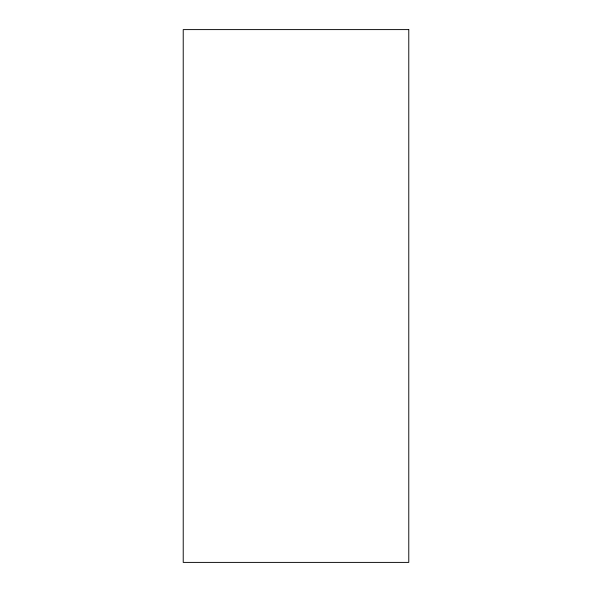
<?xml version="1.0" encoding="UTF-8"?>
<svg xmlns="http://www.w3.org/2000/svg" width="592" height="592" viewBox="0 0 592 592"><rect width="100%" height="100%" fill="white"/><g stroke="black" fill="none" stroke-linecap="round" stroke-linejoin="round"><path stroke-width="0.89" d="M408.776 29.6L183.224 29.6L183.224 562.4L408.776 562.4L408.776 29.6"/></g></svg>
